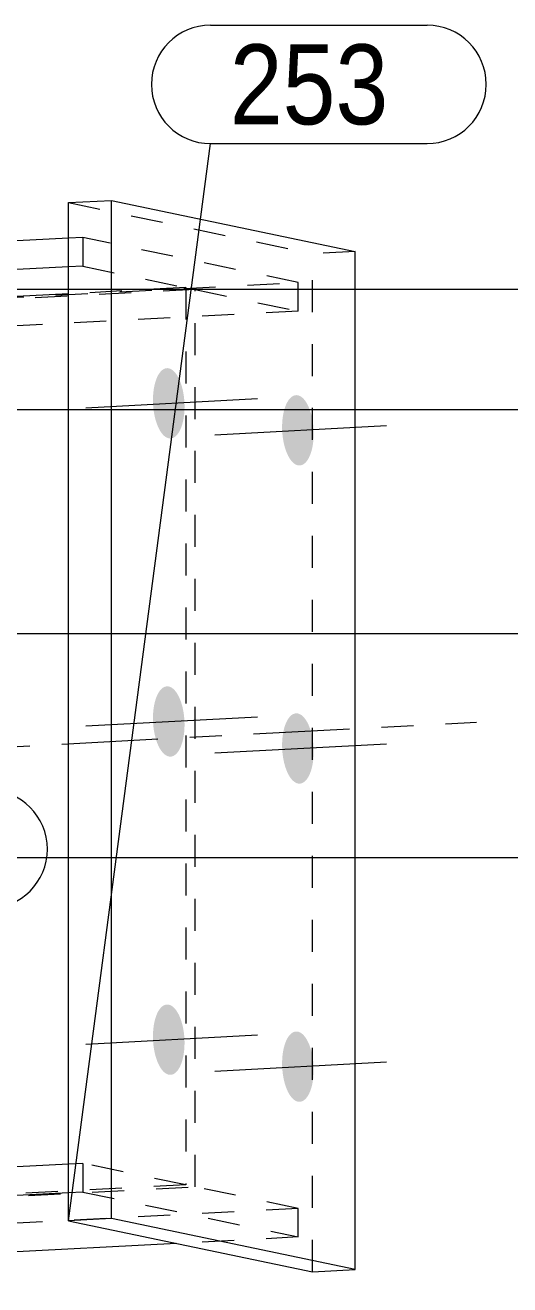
# Model space of a CAD drawing. Header units: millimetres. Extents: x 2 to 825, y 1 to 579.
# Drawn here: x 146.67 to 161.81, y 431.02 to 470.39 of the extents above; entities that cross this region are included whole.
import ezdxf

# ---------------------------------------------------------------- set-up
doc = ezdxf.new("R2010")
doc.units = ezdxf.units.MM
for name, pattern in [('XKITLINE00', [0]), ('XKITLINE01', [4, 1, -1, 1, -1]), ('XKITLINE03', [6, 3, -1, 1, -1])]:
    doc.linetypes.add(name, pattern=pattern)
for name, color, linetype, lineweight in [('Bolt', 3, 'Continuous', 0), ('Dimensions', 7, 'Continuous', 0), ('Part', 2, 'Continuous', 0), ('PartMark', 7, 'Continuous', 0)]:
    doc.layers.add(name, color=color, linetype=linetype, lineweight=lineweight)
doc.styles.add('ARIAL', font='ARIAL.TTF')

# ---------------------------------------------------------------- blocks, each defined once
blk = doc.blocks.new('*A68')
at = {"layer": 'Bolt'}
for points in [[(150.666, 458.602), (150.665, 458.655), (150.666, 458.709), (150.667, 458.762), (150.669, 458.815), (150.673, 458.868), (150.678, 458.919), (150.684, 458.97), (150.691, 459.02), (150.699, 459.068), (150.709, 459.116), (150.719, 459.162), (150.731, 459.207), (150.743, 459.25), (150.757, 459.292), (150.771, 459.332), (150.787, 459.37), (150.803, 459.406), (150.82, 459.44), (150.838, 459.472), (150.857, 459.502), (150.877, 459.53), (150.897, 459.555), (150.918, 459.578), (150.939, 459.599), (150.961, 459.617), (150.983, 459.633), (151.006, 459.646), (151.029, 459.656), (151.053, 459.664), (151.077, 459.669), (151.101, 459.672), (151.125, 459.672), (151.149, 459.669), (151.173, 459.664), (151.197, 459.656), (151.221, 459.645), (151.245, 459.632), (151.269, 459.616), (151.293, 459.598), (151.316, 459.577), (151.338, 459.554), (151.361, 459.529), (151.383, 459.501), (151.404, 459.471), (151.425, 459.439), (151.445, 459.405), (151.464, 459.368), (151.483, 459.33), (151.5, 459.29), (151.517, 459.248), (151.534, 459.205), (151.549, 459.16), (151.563, 459.114), (151.577, 459.066), (151.589, 459.018), (151.6, 458.968), (151.61, 458.917), (151.62, 458.865), (151.628, 458.813), (151.635, 458.76), (151.64, 458.707), (151.645, 458.653), (151.648, 458.599), (151.651, 458.545), (151.652, 458.491), (151.651, 458.438), (151.65, 458.384), (151.648, 458.331), (151.644, 458.279), (151.639, 458.228), (151.633, 458.177), (151.626, 458.127), (151.618, 458.078), (151.608, 458.031), (151.598, 457.985), (151.586, 457.94), (151.574, 457.896), (151.56, 457.855), (151.546, 457.815), (151.53, 457.777), (151.514, 457.741), (151.497, 457.706), (151.479, 457.674), (151.46, 457.644), (151.44, 457.617), (151.42, 457.591), (151.399, 457.568), (151.378, 457.548), (151.356, 457.53), (151.334, 457.514), (151.311, 457.501), (151.288, 457.491), (151.264, 457.483), (151.24, 457.477), (151.216, 457.475), (151.192, 457.475), (151.168, 457.478), (151.144, 457.483), (151.12, 457.491), (151.096, 457.502), (151.072, 457.515), (151.048, 457.53), (151.024, 457.549), (151.001, 457.569), (150.979, 457.592), (150.956, 457.618), (150.934, 457.646), (150.913, 457.676), (150.892, 457.708), (150.872, 457.742), (150.853, 457.778), (150.834, 457.817), (150.817, 457.857), (150.8, 457.898), (150.783, 457.942), (150.768, 457.987), (150.754, 458.033), (150.74, 458.08), (150.728, 458.129), (150.717, 458.179), (150.707, 458.23), (150.697, 458.281), (150.689, 458.334), (150.682, 458.387), (150.677, 458.44), (150.672, 458.494), (150.669, 458.548)], [(154.702, 457.758), (154.701, 457.811), (154.701, 457.865), (154.702, 457.918), (154.705, 457.971), (154.708, 458.024), (154.713, 458.075), (154.719, 458.126), (154.726, 458.176), (154.735, 458.225), (154.744, 458.272), (154.754, 458.318), (154.766, 458.363), (154.778, 458.406), (154.792, 458.448), (154.807, 458.488), (154.822, 458.526), (154.838, 458.562), (154.856, 458.596), (154.874, 458.628), (154.892, 458.658), (154.912, 458.686), (154.932, 458.711), (154.953, 458.734), (154.974, 458.755), (154.996, 458.773), (155.019, 458.789), (155.041, 458.802), (155.065, 458.812), (155.088, 458.82), (155.112, 458.825), (155.136, 458.828), (155.16, 458.828), (155.184, 458.825), (155.208, 458.82), (155.233, 458.812), (155.257, 458.801), (155.281, 458.788), (155.304, 458.772), (155.328, 458.754), (155.351, 458.733), (155.374, 458.71), (155.396, 458.685), (155.418, 458.657), (155.439, 458.627), (155.46, 458.595), (155.48, 458.561), (155.499, 458.524), (155.518, 458.486), (155.536, 458.446), (155.553, 458.404), (155.569, 458.361), (155.584, 458.316), (155.598, 458.27), (155.612, 458.222), (155.624, 458.174), (155.635, 458.124), (155.646, 458.073), (155.655, 458.021), (155.663, 457.969), (155.67, 457.916), (155.676, 457.863), (155.68, 457.809), (155.684, 457.755), (155.686, 457.701), (155.687, 457.647), (155.687, 457.594), (155.685, 457.54), (155.683, 457.488), (155.679, 457.435), (155.674, 457.384), (155.668, 457.333), (155.661, 457.283), (155.653, 457.234), (155.644, 457.187), (155.633, 457.141), (155.622, 457.096), (155.609, 457.052), (155.595, 457.011), (155.581, 456.971), (155.565, 456.933), (155.549, 456.897), (155.532, 456.862), (155.514, 456.83), (155.495, 456.8), (155.476, 456.773), (155.455, 456.747), (155.435, 456.724), (155.413, 456.704), (155.391, 456.686), (155.369, 456.67), (155.346, 456.657), (155.323, 456.647), (155.299, 456.639), (155.276, 456.634), (155.252, 456.631), (155.227, 456.631), (155.203, 456.634), (155.179, 456.639), (155.155, 456.647), (155.131, 456.658), (155.107, 456.671), (155.083, 456.686), (155.06, 456.705), (155.037, 456.725), (155.014, 456.749), (154.992, 456.774), (154.97, 456.802), (154.948, 456.832), (154.928, 456.864), (154.908, 456.898), (154.888, 456.934), (154.87, 456.973), (154.852, 457.013), (154.835, 457.054), (154.819, 457.098), (154.803, 457.143), (154.789, 457.189), (154.776, 457.236), (154.763, 457.285), (154.752, 457.335), (154.742, 457.386), (154.733, 457.438), (154.725, 457.49), (154.718, 457.543), (154.712, 457.596), (154.707, 457.65), (154.704, 457.704)], [(150.666, 448.657), (150.665, 448.711), (150.665, 448.764), (150.667, 448.818), (150.669, 448.87), (150.673, 448.923), (150.678, 448.974), (150.684, 449.025), (150.691, 449.075), (150.699, 449.124), (150.709, 449.171), (150.719, 449.217), (150.731, 449.262), (150.743, 449.305), (150.757, 449.347), (150.771, 449.387), (150.787, 449.425), (150.803, 449.461), (150.82, 449.495), (150.838, 449.528), (150.857, 449.557), (150.877, 449.585), (150.897, 449.611), (150.918, 449.634), (150.939, 449.654), (150.961, 449.672), (150.983, 449.688), (151.006, 449.701), (151.029, 449.711), (151.053, 449.719), (151.077, 449.724), (151.101, 449.727), (151.125, 449.727), (151.149, 449.724), (151.173, 449.719), (151.197, 449.711), (151.221, 449.7), (151.245, 449.687), (151.269, 449.671), (151.292, 449.653), (151.316, 449.633), (151.338, 449.609), (151.361, 449.584), (151.383, 449.556), (151.404, 449.526), (151.424, 449.494), (151.445, 449.46), (151.464, 449.424), (151.483, 449.385), (151.5, 449.345), (151.517, 449.304), (151.534, 449.26), (151.549, 449.215), (151.563, 449.169), (151.577, 449.121), (151.589, 449.073), (151.6, 449.023), (151.61, 448.972), (151.62, 448.92), (151.628, 448.868), (151.634, 448.815), (151.64, 448.762), (151.645, 448.708), (151.648, 448.654), (151.65, 448.6), (151.652, 448.547), (151.651, 448.493), (151.65, 448.44), (151.648, 448.387), (151.644, 448.334), (151.639, 448.283), (151.633, 448.232), (151.626, 448.182), (151.618, 448.133), (151.608, 448.086), (151.598, 448.04), (151.586, 447.995), (151.574, 447.952), (151.56, 447.91), (151.546, 447.87), (151.53, 447.832), (151.514, 447.796), (151.497, 447.762), (151.479, 447.73), (151.46, 447.7), (151.44, 447.672), (151.42, 447.647), (151.399, 447.624), (151.378, 447.603), (151.356, 447.585), (151.334, 447.569), (151.311, 447.556), (151.287, 447.546), (151.264, 447.538), (151.24, 447.533), (151.216, 447.53), (151.192, 447.53), (151.168, 447.533), (151.144, 447.538), (151.12, 447.546), (151.096, 447.557), (151.072, 447.57), (151.048, 447.586), (151.024, 447.604), (151.001, 447.625), (150.979, 447.648), (150.956, 447.673), (150.934, 447.701), (150.913, 447.731), (150.892, 447.763), (150.872, 447.797), (150.853, 447.834), (150.834, 447.872), (150.817, 447.912), (150.799, 447.953), (150.783, 447.997), (150.768, 448.042), (150.754, 448.088), (150.74, 448.136), (150.728, 448.184), (150.717, 448.234), (150.707, 448.285), (150.697, 448.337), (150.689, 448.389), (150.682, 448.442), (150.677, 448.495), (150.672, 448.549), (150.669, 448.603)], [(154.702, 447.813), (154.701, 447.867), (154.701, 447.92), (154.702, 447.974), (154.705, 448.027), (154.708, 448.079), (154.713, 448.13), (154.719, 448.181), (154.726, 448.231), (154.734, 448.28), (154.744, 448.327), (154.754, 448.373), (154.766, 448.418), (154.778, 448.462), (154.792, 448.503), (154.806, 448.543), (154.822, 448.581), (154.838, 448.617), (154.855, 448.652), (154.874, 448.684), (154.892, 448.714), (154.912, 448.741), (154.932, 448.767), (154.953, 448.79), (154.974, 448.81), (154.996, 448.828), (155.019, 448.844), (155.041, 448.857), (155.065, 448.867), (155.088, 448.875), (155.112, 448.88), (155.136, 448.883), (155.16, 448.883), (155.184, 448.88), (155.208, 448.875), (155.233, 448.867), (155.257, 448.856), (155.281, 448.843), (155.304, 448.828), (155.328, 448.809), (155.351, 448.789), (155.374, 448.766), (155.396, 448.74), (155.418, 448.712), (155.439, 448.682), (155.46, 448.65), (155.48, 448.616), (155.499, 448.58), (155.518, 448.541), (155.536, 448.501), (155.553, 448.46), (155.569, 448.416), (155.584, 448.371), (155.598, 448.325), (155.612, 448.278), (155.624, 448.229), (155.635, 448.179), (155.646, 448.128), (155.655, 448.077), (155.663, 448.024), (155.67, 447.971), (155.675, 447.918), (155.68, 447.864), (155.683, 447.81), (155.686, 447.756), (155.687, 447.703), (155.687, 447.649), (155.685, 447.596), (155.683, 447.543), (155.679, 447.49), (155.674, 447.439), (155.668, 447.388), (155.661, 447.338), (155.653, 447.29), (155.644, 447.242), (155.633, 447.196), (155.622, 447.151), (155.609, 447.108), (155.595, 447.066), (155.581, 447.026), (155.565, 446.988), (155.549, 446.952), (155.532, 446.918), (155.514, 446.886), (155.495, 446.856), (155.476, 446.828), (155.455, 446.803), (155.435, 446.78), (155.413, 446.759), (155.391, 446.741), (155.369, 446.725), (155.346, 446.712), (155.323, 446.702), (155.299, 446.694), (155.275, 446.689), (155.251, 446.686), (155.227, 446.686), (155.203, 446.689), (155.179, 446.694), (155.155, 446.702), (155.131, 446.713), (155.107, 446.726), (155.083, 446.742), (155.06, 446.76), (155.037, 446.781), (155.014, 446.804), (154.991, 446.829), (154.97, 446.857), (154.948, 446.887), (154.928, 446.919), (154.908, 446.953), (154.888, 446.99), (154.87, 447.028), (154.852, 447.068), (154.835, 447.11), (154.819, 447.153), (154.803, 447.198), (154.789, 447.244), (154.776, 447.292), (154.763, 447.34), (154.752, 447.39), (154.742, 447.441), (154.733, 447.493), (154.725, 447.545), (154.718, 447.598), (154.712, 447.651), (154.707, 447.705), (154.704, 447.759)], [(150.666, 438.712), (150.665, 438.766), (150.665, 438.819), (150.667, 438.873), (150.669, 438.926), (150.673, 438.978), (150.678, 439.03), (150.684, 439.08), (150.691, 439.13), (150.699, 439.179), (150.709, 439.226), (150.719, 439.273), (150.731, 439.317), (150.743, 439.361), (150.757, 439.402), (150.771, 439.442), (150.787, 439.48), (150.803, 439.517), (150.82, 439.551), (150.838, 439.583), (150.857, 439.613), (150.877, 439.64), (150.897, 439.666), (150.918, 439.689), (150.939, 439.709), (150.961, 439.727), (150.983, 439.743), (151.006, 439.756), (151.029, 439.767), (151.053, 439.774), (151.077, 439.78), (151.101, 439.782), (151.125, 439.782), (151.149, 439.779), (151.173, 439.774), (151.197, 439.766), (151.221, 439.756), (151.245, 439.742), (151.269, 439.727), (151.292, 439.708), (151.316, 439.688), (151.338, 439.665), (151.361, 439.639), (151.382, 439.611), (151.404, 439.581), (151.424, 439.549), (151.445, 439.515), (151.464, 439.479), (151.483, 439.441), (151.5, 439.401), (151.517, 439.359), (151.534, 439.315), (151.549, 439.271), (151.563, 439.224), (151.576, 439.177), (151.589, 439.128), (151.6, 439.078), (151.61, 439.027), (151.619, 438.976), (151.628, 438.923), (151.634, 438.87), (151.64, 438.817), (151.645, 438.763), (151.648, 438.709), (151.65, 438.656), (151.652, 438.602), (151.651, 438.548), (151.65, 438.495), (151.648, 438.442), (151.644, 438.39), (151.639, 438.338), (151.633, 438.287), (151.626, 438.237), (151.618, 438.189), (151.608, 438.141), (151.598, 438.095), (151.586, 438.05), (151.574, 438.007), (151.56, 437.965), (151.546, 437.925), (151.53, 437.887), (151.514, 437.851), (151.497, 437.817), (151.479, 437.785), (151.46, 437.755), (151.44, 437.727), (151.42, 437.702), (151.399, 437.679), (151.378, 437.658), (151.356, 437.64), (151.333, 437.624), (151.311, 437.611), (151.287, 437.601), (151.264, 437.593), (151.24, 437.588), (151.216, 437.585), (151.192, 437.585), (151.168, 437.588), (151.144, 437.593), (151.12, 437.601), (151.095, 437.612), (151.072, 437.625), (151.048, 437.641), (151.024, 437.659), (151.001, 437.68), (150.978, 437.703), (150.956, 437.728), (150.934, 437.756), (150.913, 437.786), (150.892, 437.818), (150.872, 437.852), (150.853, 437.889), (150.834, 437.927), (150.816, 437.967), (150.799, 438.009), (150.783, 438.052), (150.768, 438.097), (150.754, 438.143), (150.74, 438.191), (150.728, 438.24), (150.717, 438.289), (150.706, 438.34), (150.697, 438.392), (150.689, 438.444), (150.682, 438.497), (150.677, 438.55), (150.672, 438.604), (150.669, 438.658)], [(154.702, 437.868), (154.701, 437.922), (154.701, 437.975), (154.702, 438.029), (154.704, 438.082), (154.708, 438.134), (154.713, 438.186), (154.719, 438.236), (154.726, 438.286), (154.734, 438.335), (154.744, 438.382), (154.754, 438.429), (154.766, 438.473), (154.778, 438.517), (154.792, 438.558), (154.806, 438.598), (154.822, 438.636), (154.838, 438.673), (154.855, 438.707), (154.873, 438.739), (154.892, 438.769), (154.912, 438.796), (154.932, 438.822), (154.953, 438.845), (154.974, 438.865), (154.996, 438.883), (155.019, 438.899), (155.041, 438.912), (155.065, 438.923), (155.088, 438.93), (155.112, 438.936), (155.136, 438.938), (155.16, 438.938), (155.184, 438.935), (155.208, 438.93), (155.233, 438.922), (155.257, 438.912), (155.281, 438.898), (155.304, 438.883), (155.328, 438.865), (155.351, 438.844), (155.374, 438.821), (155.396, 438.795), (155.418, 438.767), (155.439, 438.737), (155.46, 438.705), (155.48, 438.671), (155.499, 438.635), (155.518, 438.597), (155.536, 438.557), (155.553, 438.515), (155.569, 438.471), (155.584, 438.427), (155.598, 438.38), (155.612, 438.333), (155.624, 438.284), (155.635, 438.234), (155.646, 438.183), (155.655, 438.132), (155.663, 438.079), (155.67, 438.026), (155.675, 437.973), (155.68, 437.919), (155.683, 437.866), (155.686, 437.812), (155.687, 437.758), (155.687, 437.704), (155.685, 437.651), (155.683, 437.598), (155.679, 437.546), (155.674, 437.494), (155.668, 437.443), (155.661, 437.393), (155.653, 437.345), (155.643, 437.297), (155.633, 437.251), (155.621, 437.206), (155.609, 437.163), (155.595, 437.121), (155.581, 437.081), (155.565, 437.043), (155.549, 437.007), (155.532, 436.973), (155.514, 436.941), (155.495, 436.911), (155.476, 436.883), (155.455, 436.858), (155.434, 436.835), (155.413, 436.814), (155.391, 436.796), (155.369, 436.78), (155.346, 436.767), (155.323, 436.757), (155.299, 436.749), (155.275, 436.744), (155.251, 436.741), (155.227, 436.741), (155.203, 436.744), (155.179, 436.749), (155.155, 436.757), (155.131, 436.768), (155.107, 436.781), (155.083, 436.797), (155.06, 436.815), (155.036, 436.836), (155.014, 436.859), (154.991, 436.884), (154.97, 436.912), (154.948, 436.942), (154.928, 436.974), (154.908, 437.009), (154.888, 437.045), (154.87, 437.083), (154.852, 437.123), (154.835, 437.165), (154.819, 437.208), (154.803, 437.253), (154.789, 437.299), (154.776, 437.347), (154.763, 437.396), (154.752, 437.445), (154.742, 437.496), (154.733, 437.548), (154.725, 437.6), (154.718, 437.653), (154.712, 437.706), (154.707, 437.76), (154.704, 437.814)]]:
    blk.add_hatch(color=3, dxfattribs=at).paths.add_polyline_path(points, flags=17)
at = {"layer": 'Bolt', "color": 3, "linetype": 'XKITLINE00', "lineweight": 0}
for p, q in [((148.566, 458.437), (153.929, 458.719)), ((152.602, 457.593), (157.965, 457.875)), ((148.566, 448.492), (153.929, 448.774)), ((152.602, 447.648), (157.965, 447.93)), ((148.566, 438.547), (153.929, 438.83)), ((152.601, 437.703), (157.965, 437.986))]:
    blk.add_line(p, q, dxfattribs=at)
blk = doc.blocks.new('*A94')
at = {"layer": 'Part', "color": 2, "linetype": 'XKITLINE00', "lineweight": 0}
for p, q in [((148.024, 463.733), (135.647, 463.082)), ((135.647, 463.082), (135.647, 460.764)), ((148.024, 462.838), (135.647, 462.187)), ((148.024, 461.996), (135.647, 461.345)), ((135.647, 460.764), (135.2, 460.741)), ((148.024, 434.793), (134.246, 434.068)), ((148.024, 433.898), (134.057, 433.163)), ((151.399, 432.316), (135.2, 431.463))]:
    blk.add_line(p, q, dxfattribs=at)
at = {"layer": 'Part', "color": 7, "linetype": 'XKITLINE01', "lineweight": 0}
for p, q in [((148.473, 463.756), (148.024, 463.733)), ((155.198, 462.35), (148.473, 463.756)), ((148.473, 463.756), (148.473, 462.861)), ((148.473, 462.861), (148.024, 462.838)), ((148.473, 462.861), (151.69, 462.189)), ((135.647, 461.321), (155.198, 462.35)), ((155.198, 461.455), (155.198, 462.35)), ((151.981, 462.128), (135.647, 461.268)), ((151.69, 462.189), (148.024, 461.996)), ((151.69, 462.189), (151.69, 434.144)), ((151.981, 434.083), (151.981, 462.128)), ((151.981, 462.128), (155.198, 461.455)), ((155.198, 461.455), (135.647, 460.426)), ((135.2, 460.741), (126.8, 460.299)), ((126.8, 460.222), (135.647, 460.688)), ((135.647, 460.764), (135.647, 460.426)), ((126.8, 460.299), (126.8, 431.021)), ((148.473, 434.817), (148.024, 434.793)), ((151.69, 434.144), (148.473, 434.817)), ((148.473, 434.817), (148.473, 433.922)), ((151.69, 434.144), (126.8, 432.835)), ((126.8, 432.758), (151.981, 434.083)), ((134.246, 434.068), (126.8, 433.677)), ((148.473, 433.922), (148.024, 433.898)), ((148.473, 433.922), (155.198, 432.516)), ((155.198, 433.411), (151.981, 434.083)), ((155.198, 433.411), (126.8, 431.916)), ((134.057, 433.163), (126.8, 432.782)), ((155.198, 432.516), (155.198, 433.411)), ((155.198, 432.516), (151.399, 432.316)), ((135.2, 431.463), (126.8, 431.021))]:
    blk.add_line(p, q, dxfattribs=at)
at = {"layer": 'Part', "color": 7, "linetype": 'XKITLINE03', "lineweight": 0}
blk.add_line((117.861, 446.348), (160.774, 448.606), dxfattribs=at)
blk = doc.blocks.new('*A95')
at = {"layer": 'Part', "color": 2, "linetype": 'XKITLINE00', "lineweight": 0}
for p, q in [((148.024, 464.845), (149.365, 464.915)), ((148.024, 433.021), (148.024, 464.845)), ((149.365, 433.092), (149.365, 464.915)), ((149.365, 464.915), (156.987, 463.321)), ((156.987, 431.498), (156.987, 463.321)), ((149.365, 433.092), (148.024, 433.021)), ((156.987, 431.498), (149.365, 433.092)), ((148.024, 433.021), (155.646, 431.427)), ((155.646, 431.427), (156.987, 431.498))]:
    blk.add_line(p, q, dxfattribs=at)
at = {"layer": 'Part', "color": 7, "linetype": 'XKITLINE01', "lineweight": 0}
for p in [(148.024, 464.845), (155.646, 431.427), (156.987, 463.321)]:
    blk.add_line(p, (155.647, 463.251), dxfattribs=at)
blk = doc.blocks.new('*A260')
at = {"layer": 'Dimensions', "color": 7, "linetype": 'XKITLINE00', "lineweight": 0}
blk.add_line((132.45, 444.377), (200.85, 444.377), dxfattribs=at)
blk = doc.blocks.new('*A261')
at = {"layer": 'Dimensions', "color": 7, "linetype": 'XKITLINE00', "lineweight": 0}
for p, q in [((132.45, 451.377), (200.85, 451.377)), ((132.45, 444.377), (200.85, 444.377))]:
    blk.add_line(p, q, dxfattribs=at)
blk = doc.blocks.new('*A262')
at = {"layer": 'Dimensions', "color": 7, "linetype": 'XKITLINE00', "lineweight": 0}
for p, q in [((132.45, 458.377), (200.85, 458.377)), ((132.45, 451.377), (200.85, 451.377))]:
    blk.add_line(p, q, dxfattribs=at)
blk = doc.blocks.new('*A263')
at = {"layer": 'Dimensions', "color": 7, "linetype": 'XKITLINE00', "lineweight": 0}
for p, q in [((136.2, 462.14), (201.3, 462.14)), ((132.45, 458.377), (201.3, 458.377))]:
    blk.add_line(p, q, dxfattribs=at)
blk = doc.blocks.new('*A267')
at = {"layer": 'PartMark', "color": 7, "linetype": 'XKITLINE00', "lineweight": 0}
for p, q in [((152.466, 470.392), (159.229, 470.392)), ((148.024, 433.021), (152.466, 466.692)), ((152.466, 466.692), (159.229, 466.692))]:
    blk.add_line(p, q, dxfattribs=at)
for centre, start, end in [((152.466, 468.542), 90, 270), ((159.229, 468.542), 270, 90)]:
    blk.add_arc(centre, 1.85, start, end, dxfattribs=at)
at = {"layer": 'PartMark', "color": 3, "style": 'ARIAL', "width": 0.85}
blk.add_text('253', height=2.5, dxfattribs=at).set_placement((153.066, 467.292))
blk = doc.blocks.new('*A268')
at = {"layer": 'PartMark', "color": 7, "linetype": 'XKITLINE00', "lineweight": 0}
for p, q in [((135.647, 463.082), (138.755, 446.487)), ((138.755, 446.487), (145.518, 446.487)), ((138.755, 442.787), (145.518, 442.787))]:
    blk.add_line(p, q, dxfattribs=at)
for centre, start, end in [((138.755, 444.637), 90, 270), ((145.518, 444.637), 270, 90)]:
    blk.add_arc(centre, 1.85, start, end, dxfattribs=at)
at = {"layer": 'PartMark', "color": 3, "style": 'ARIAL', "width": 0.85}
blk.add_text('437', height=2.5, dxfattribs=at).set_placement((139.355, 443.387))

msp = doc.modelspace()

# ---------------------------------------------------------------- block references
at = {"lineweight": 0}
for name in ['*A267', '*A263', '*A95', '*A94', '*A268', '*A262', '*A68', '*A261', '*A260']:
    msp.add_blockref(name, (0, 0), dxfattribs=at)

doc.saveas('drawing.dxf')
